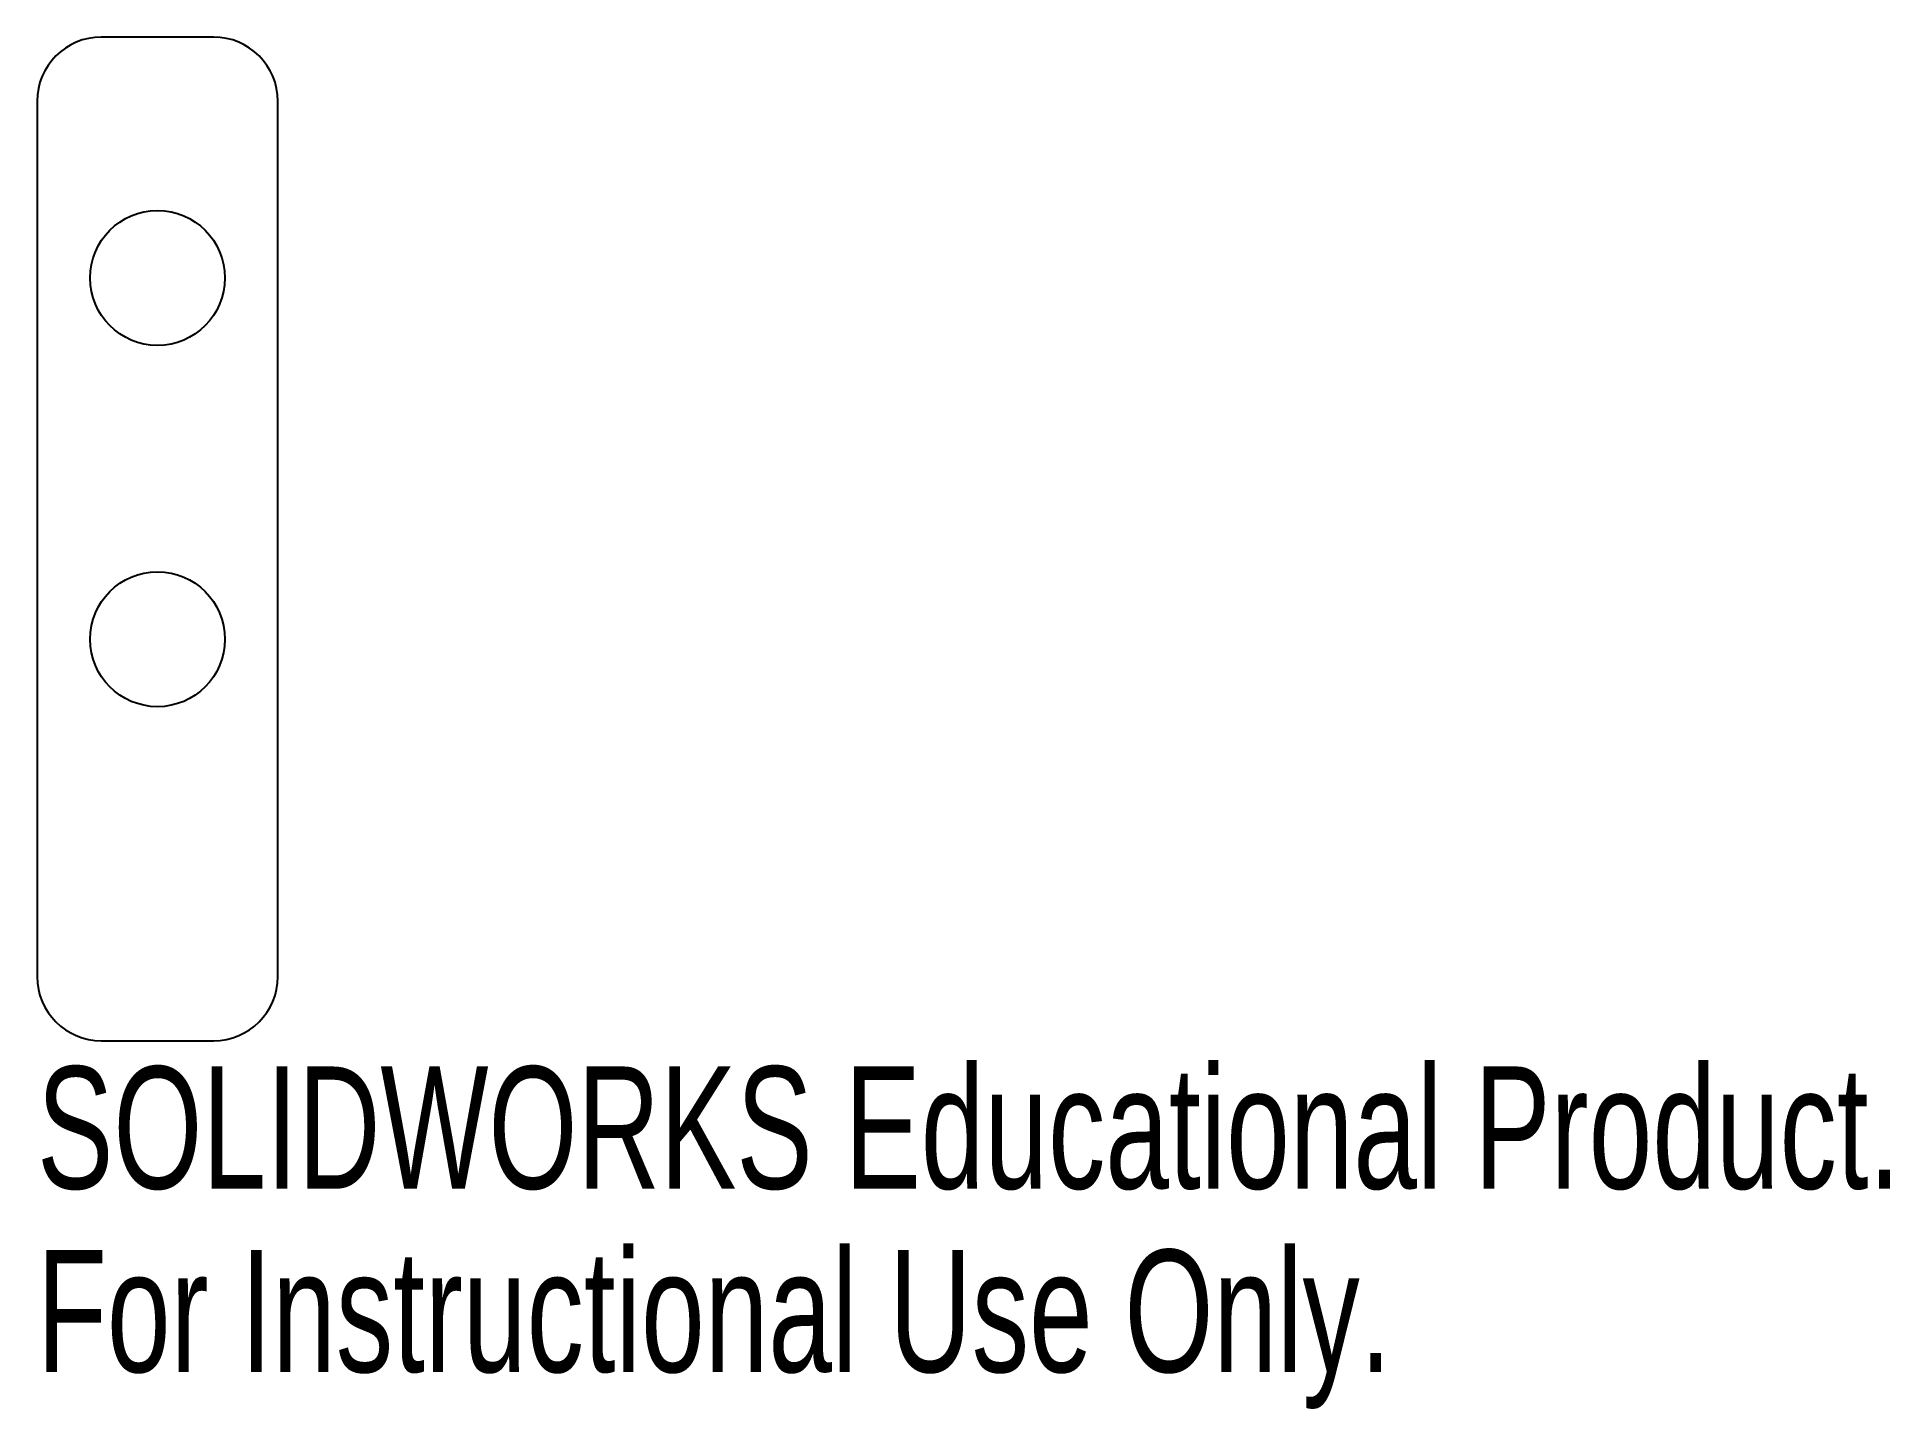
# Model space of a CAD drawing. Header units: inches. Extents: x -0.19 to 2.7, y -1.2 to 0.94.
import ezdxf

# ---------------------------------------------------------------- set-up
doc = ezdxf.new("R2010")
doc.units = ezdxf.units.IN
doc.header["$MEASUREMENT"] = 0
doc.styles.add('SLDTEXTSTYLE0', font='TXT', dxfattribs={"width": 0.7})

msp = doc.modelspace()

# ---------------------------------------------------------------- linework, layer by layer
at = {"color": 7, "linetype": 'Continuous', "lineweight": 25}
for p, q in [((0.0875, 0.9375), (-0.0875, 0.9375)), ((-0.1875, 0.8375), (-0.1875, -0.525)), ((0.1875, -0.525), (0.1875, 0.8375)), ((-0.0875, -0.625), (0.0875, -0.625))]:
    msp.add_line(p, q, dxfattribs=at)
for centre in [(0, 0.5625), (0, 0)]:
    msp.add_circle(centre, 0.105, dxfattribs=at)
for centre, start, end in [((-0.0875, 0.8375), 90, 180), ((0.0875, 0.8375), 0, 90), ((-0.0875, -0.525), 180, 270), ((0.0875, -0.525), 270, 0)]:
    msp.add_arc(centre, 0.1, start, end, dxfattribs=at)

# ---------------------------------------------------------------- texts
at = {"color": 7, "linetype": 'Continuous', "char_height": 0.1903, "attachment_point": 1, "style": 'SLDTEXTSTYLE0'}
for s, insert in [('SOLIDWORKS Educational Product.', (-0.1875, -0.6651)), ('For Instructional Use Only.', (-0.1875, -0.9506))]:
    msp.add_mtext(s, dxfattribs=dict(at, insert=insert))

doc.saveas('drawing.dxf')
